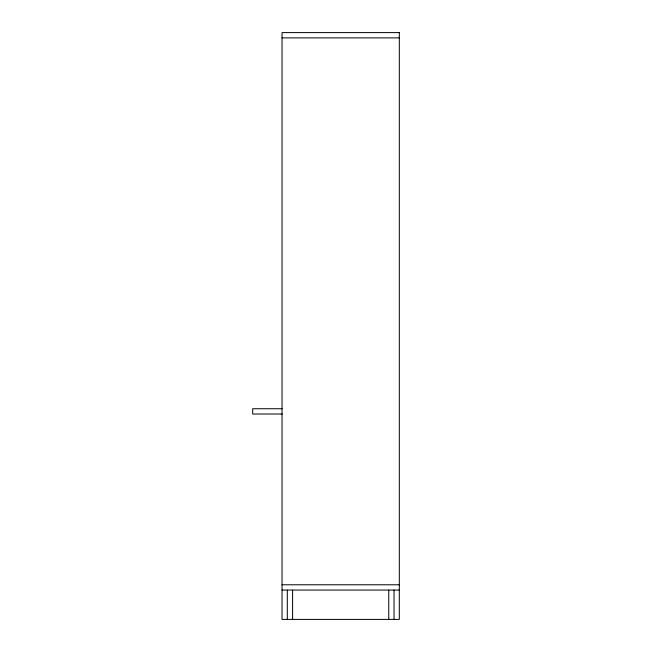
<?xml version="1.0" encoding="UTF-8"?>
<svg xmlns="http://www.w3.org/2000/svg" width="652" height="652" viewBox="0 0 652 652"><rect width="100%" height="100%" fill="white"/><g stroke="black" fill="none" stroke-linecap="round" stroke-linejoin="round"><path stroke-width="0.98" d="M282.031 37.881L399.309 37.881M282.218 408.739L252.691 408.739L252.691 414.02L282.218 414.02M282.031 584.779L399.309 584.779M282.031 590.06L399.309 590.06M394.028 590.06L394.028 619.4M388.747 590.06L388.747 619.4M292.593 590.06L292.593 619.4M287.312 590.06L287.312 619.4M399.309 32.6L282.031 32.6L282.031 619.4L399.309 619.4L399.309 32.6"/></g></svg>
